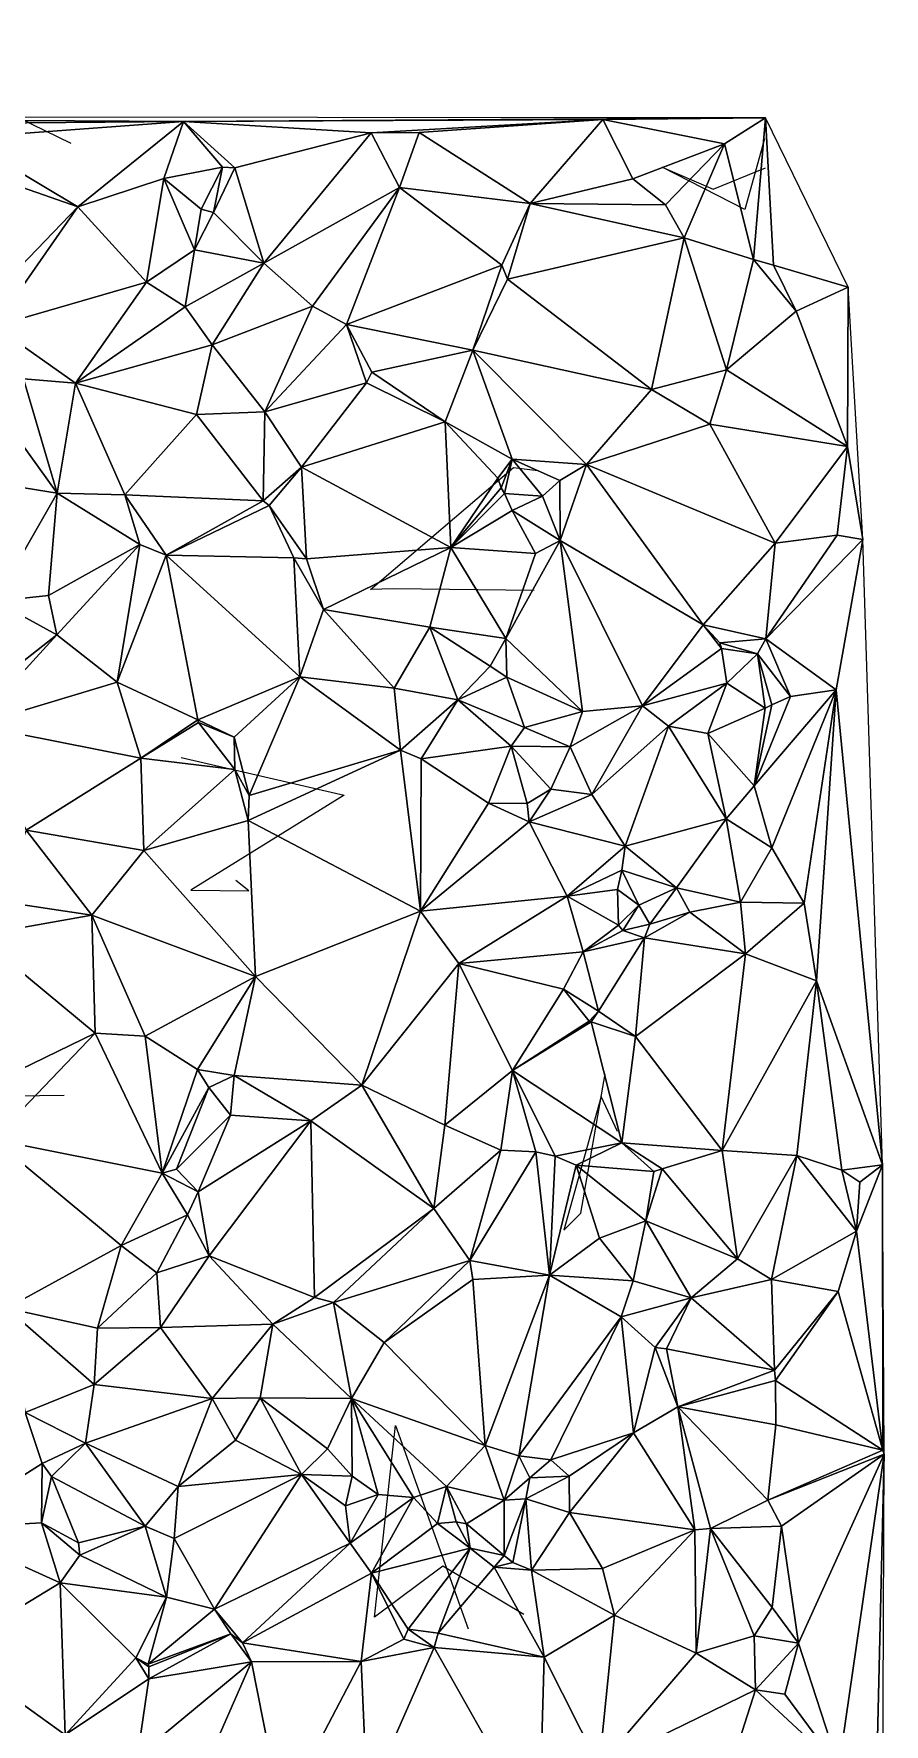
# Model space of a CAD drawing. Header units: metres. Extents: x -15 to 15, y -15.2 to 15.7.
# Drawn here: x 7.42 to 14.99, y 0.67 to 15.73 of the extents above; entities that cross this region are included whole.
import ezdxf

# ---------------------------------------------------------------- set-up
doc = ezdxf.new("R2010")
doc.units = ezdxf.units.M
doc.layers.add('CRACKS', color=1, linetype='Continuous')
doc.layers.add('STREET_MESH', color=7, linetype='Continuous')

msp = doc.modelspace()

# ---------------------------------------------------------------- linework, layer by layer
at = {"layer": 'CRACKS'}
for points in [[(7.753, 14.751, 0.1), (5.886, 15.658, 0.1), (6.246, 15.066, 0.1), (7.243, 15.727, 0.1), (6.002, 15.447, 0.1)], [(13.925, 14.791, 0.1), (13.75, 14.163, 0.1), (13.014, 14.539, 0.1), (13.469, 14.345, 0.1), (13.934, 14.533, 0.1)], [(11.876, 10.771, 0.1), (10.618, 10.785, 0.1), (10.417, 10.779, 0.1), (11.69, 11.865, 0.1), (11.907, 11.838, 0.1)], [(8.731, 9.284, 0.1), (10.184, 8.946, 0.1), (8.817, 8.102, 0.1), (9.335, 8.095, 0.1), (9.217, 8.187, 0.1)], [(6.687, 6.785, 0.1), (6.476, 6.389, 0.1), (7.33, 5.71, 0.1), (6.367, 6.259, 0.1), (7.689, 6.277, 0.1)], [(12.617, 5.952, 0.1), (12.47, 6.263, 0.1), (12.138, 5.075, 0.1), (12.289, 5.226, 0.1), (12.506, 6.467, 0.1)], [(11.783, 1.65, 0.1), (11.062, 2.081, 0.1), (10.452, 1.627, 0.1), (10.64, 3.333, 0.1), (11.286, 1.523, 0.1)]]:
    msp.add_polyline3d(points, dxfattribs=at)
at = {"layer": 'STREET_MESH'}
for points in [[(8.753, 14.945), (13.935, 14.98), (1.963, 14.988)], [(6.655, 14.93), (8.753, 14.945), (1.963, 14.988)], [(6.655, 14.93), (6.781, 14.802), (8.753, 14.945)], [(6.781, 14.802), (7.811, 14.187), (8.753, 14.945)], [(7.811, 14.187), (8.577, 14.438), (8.753, 14.945)], [(8.577, 14.438), (9.1, 14.54), (8.753, 14.945)], [(8.753, 14.945), (12.485, 14.963), (13.935, 14.98)], [(10.423, 14.845), (12.485, 14.963), (8.753, 14.945)], [(9.1, 14.54), (9.21, 14.533), (8.753, 14.945)], [(9.21, 14.533), (10.423, 14.845), (8.753, 14.945)], [(10.423, 14.845), (10.851, 14.847), (12.485, 14.963)], [(10.851, 14.847), (11.84, 14.217), (12.485, 14.963)], [(12.485, 14.963), (11.84, 14.217), (12.754, 14.435)], [(12.485, 14.963), (13.568, 14.748), (13.935, 14.98)], [(12.485, 14.963), (12.754, 14.435), (13.568, 14.748)], [(13.568, 14.748), (13.828, 13.717), (13.935, 14.98)], [(13.828, 13.717), (14.006, 13.667), (13.935, 14.98)], [(14.006, 13.667), (14.672, 13.472), (13.935, 14.98)], [(6.781, 14.802), (6.822, 14.532), (7.811, 14.187)], [(9.466, 13.684), (10.423, 14.845), (9.21, 14.533)], [(10.676, 14.359), (10.423, 14.845), (9.466, 13.684)], [(10.423, 14.845), (10.676, 14.359), (10.851, 14.847)], [(10.676, 14.359), (11.84, 14.217), (10.851, 14.847)], [(12.754, 14.435), (13.045, 14.205), (13.568, 14.748)], [(13.045, 14.205), (13.21, 13.91), (13.568, 14.748)], [(13.568, 14.748), (13.21, 13.91), (13.828, 13.717)], [(6.822, 14.532), (6.864, 13.204), (7.811, 14.187)], [(8.909, 14.166), (9.1, 14.54), (8.577, 14.438)], [(8.909, 14.166), (9.019, 14.135), (9.1, 14.54)], [(9.1, 14.54), (9.019, 14.135), (9.21, 14.533)], [(9.019, 14.135), (9.466, 13.684), (9.21, 14.533)], [(8.423, 13.515), (8.577, 14.438), (7.811, 14.187)], [(8.577, 14.438), (8.423, 13.515), (8.85, 13.805)], [(8.909, 14.166), (8.577, 14.438), (8.85, 13.805)], [(10.676, 14.359), (9.466, 13.684), (9.902, 13.302)], [(10.203, 13.14), (10.676, 14.359), (9.902, 13.302)], [(10.676, 14.359), (10.203, 13.14), (11.588, 13.666)], [(11.84, 14.217), (10.676, 14.359), (11.588, 13.666)], [(11.84, 14.217), (13.045, 14.205), (12.754, 14.435)], [(6.864, 13.204), (7.07, 13.125), (7.811, 14.187)], [(7.07, 13.125), (8.423, 13.515), (7.811, 14.187)], [(9.019, 14.135), (8.909, 14.166), (8.85, 13.805)], [(11.637, 13.541), (11.84, 14.217), (11.588, 13.666)], [(13.21, 13.91), (11.84, 14.217), (11.637, 13.541)], [(13.045, 14.205), (11.84, 14.217), (13.21, 13.91)], [(9.466, 13.684), (9.019, 14.135), (8.85, 13.805)], [(13.21, 13.91), (11.637, 13.541), (12.919, 12.561)], [(13.586, 12.735), (13.21, 13.91), (12.919, 12.561)], [(13.21, 13.91), (13.586, 12.735), (13.828, 13.717)], [(8.423, 13.515), (8.767, 13.296), (8.85, 13.805)], [(8.767, 13.296), (9.466, 13.684), (8.85, 13.805)], [(13.586, 12.735), (14.207, 13.256), (13.828, 13.717)], [(14.207, 13.256), (14.006, 13.667), (13.828, 13.717)], [(9.466, 13.684), (8.767, 13.296), (9.008, 12.959)], [(9.466, 13.684), (9.008, 12.959), (9.902, 13.302)], [(10.203, 13.14), (11.327, 12.91), (11.588, 13.666)], [(11.327, 12.91), (11.637, 13.541), (11.588, 13.666)], [(14.006, 13.667), (14.207, 13.256), (14.672, 13.472)], [(8.423, 13.515), (7.07, 13.125), (7.789, 12.615)], [(8.767, 13.296), (8.423, 13.515), (7.789, 12.615)], [(11.637, 13.541), (11.327, 12.91), (12.919, 12.561)], [(14.207, 13.256), (14.664, 12.052), (14.672, 13.472)], [(14.672, 13.472), (14.664, 12.052), (14.801, 11.224)], [(9.008, 12.959), (8.767, 13.296), (7.789, 12.615)], [(9.008, 12.959), (9.477, 12.362), (9.902, 13.302)], [(9.477, 12.362), (10.203, 13.14), (9.902, 13.302)], [(13.586, 12.735), (14.664, 12.052), (14.207, 13.256)], [(7.07, 13.125), (7.326, 12.655), (7.789, 12.615)], [(10.383, 12.618), (10.203, 13.14), (9.477, 12.362)], [(10.203, 13.14), (10.428, 12.713), (11.327, 12.91)], [(10.203, 13.14), (10.383, 12.618), (10.428, 12.713)], [(8.867, 12.336), (9.008, 12.959), (7.789, 12.615)], [(9.477, 12.362), (9.008, 12.959), (8.867, 12.336)], [(11.327, 12.91), (10.428, 12.713), (11.083, 12.273)], [(11.678, 11.94), (11.327, 12.91), (11.083, 12.273)], [(12.919, 12.561), (11.327, 12.91), (12.341, 11.893)], [(11.327, 12.91), (11.678, 11.94), (12.341, 11.893)], [(7.042, 12.446), (7.628, 11.638), (7.326, 12.655)], [(7.326, 12.655), (7.628, 11.638), (7.789, 12.615)], [(10.428, 12.713), (10.383, 12.618), (11.083, 12.273)], [(13.44, 12.252), (13.586, 12.735), (12.919, 12.561)], [(13.44, 12.252), (14.664, 12.052), (13.586, 12.735)], [(7.628, 11.638), (8.23, 11.621), (7.789, 12.615)], [(8.23, 11.621), (8.867, 12.336), (7.789, 12.615)], [(10.383, 12.618), (9.477, 12.362), (9.802, 11.869)], [(10.383, 12.618), (9.802, 11.869), (11.083, 12.273)], [(13.44, 12.252), (12.919, 12.561), (12.341, 11.893)], [(7.628, 11.638), (7.042, 12.446), (6.853, 11.761)], [(9.461, 11.567), (9.477, 12.362), (8.867, 12.336)], [(9.477, 12.362), (9.461, 11.567), (9.802, 11.869)], [(8.23, 11.621), (9.461, 11.567), (8.867, 12.336)], [(9.802, 11.869), (11.132, 11.152), (11.083, 12.273)], [(11.551, 11.769), (11.678, 11.94), (11.083, 12.273)], [(11.132, 11.152), (11.551, 11.769), (11.083, 12.273)], [(14.022, 11.191), (13.44, 12.252), (12.341, 11.893)], [(14.664, 12.052), (13.44, 12.252), (14.022, 11.191)], [(14.572, 11.263), (14.664, 12.052), (14.022, 11.191)], [(14.664, 12.052), (14.572, 11.263), (14.801, 11.224)], [(11.551, 11.769), (11.582, 11.684), (11.678, 11.94)], [(11.582, 11.684), (11.609, 11.633), (11.678, 11.94)], [(11.678, 11.94), (11.609, 11.633), (11.95, 11.609)], [(11.678, 11.94), (12.103, 11.749), (12.341, 11.893)], [(12.103, 11.749), (11.678, 11.94), (11.95, 11.609)], [(12.103, 11.749), (12.107, 11.214), (12.341, 11.893)], [(12.107, 11.214), (13.38, 10.463), (12.341, 11.893)], [(13.38, 10.463), (14.022, 11.191), (12.341, 11.893)], [(7.074, 10.674), (7.628, 11.638), (6.853, 11.761)], [(9.461, 11.567), (9.514, 11.526), (9.802, 11.869)], [(9.514, 11.526), (9.848, 11.053), (9.802, 11.869)], [(9.848, 11.053), (11.132, 11.152), (9.802, 11.869)], [(11.582, 11.684), (11.551, 11.769), (11.132, 11.152)], [(12.103, 11.749), (11.95, 11.609), (12.107, 11.214)], [(7.074, 10.674), (7.55, 10.726), (7.628, 11.638)], [(7.628, 11.638), (7.55, 10.726), (8.363, 11.181)], [(8.23, 11.621), (7.628, 11.638), (8.363, 11.181)], [(8.23, 11.621), (8.363, 11.181), (8.597, 11.085)], [(9.461, 11.567), (8.23, 11.621), (8.597, 11.085)], [(11.609, 11.633), (11.582, 11.684), (11.132, 11.152)], [(11.609, 11.633), (11.132, 11.152), (11.68, 11.483)], [(11.609, 11.633), (11.68, 11.483), (11.95, 11.609)], [(11.95, 11.609), (11.68, 11.483), (12.107, 11.214)], [(9.514, 11.526), (9.461, 11.567), (8.597, 11.085)], [(9.734, 11.062), (9.514, 11.526), (8.597, 11.085)], [(9.514, 11.526), (9.734, 11.062), (9.848, 11.053)], [(11.68, 11.483), (11.132, 11.152), (11.885, 11.098)], [(11.68, 11.483), (11.885, 11.098), (12.107, 11.214)], [(8.363, 11.181), (7.55, 10.726), (7.624, 10.375)], [(8.363, 11.181), (7.624, 10.375), (8.16, 9.953)], [(8.597, 11.085), (8.363, 11.181), (8.16, 9.953)], [(9.998, 10.6), (11.132, 11.152), (9.848, 11.053)], [(11.132, 11.152), (9.998, 10.6), (10.945, 10.442)], [(11.621, 10.341), (11.132, 11.152), (10.945, 10.442)], [(11.132, 11.152), (11.621, 10.341), (11.885, 11.098)], [(11.885, 11.098), (11.621, 10.341), (12.107, 11.214)], [(11.621, 10.341), (12.304, 9.693), (12.107, 11.214)], [(12.107, 11.214), (12.84, 9.742), (13.38, 10.463)], [(12.304, 9.693), (12.84, 9.742), (12.107, 11.214)], [(13.938, 10.338), (14.022, 11.191), (13.38, 10.463)], [(13.938, 10.338), (14.572, 11.263), (14.022, 11.191)], [(14.572, 11.263), (13.938, 10.338), (14.801, 11.224)], [(13.938, 10.338), (14.563, 9.884), (14.801, 11.224)], [(14.563, 9.884), (14.977, 5.654), (14.801, 11.224)], [(8.88, 9.619), (8.597, 11.085), (8.16, 9.953)], [(8.597, 11.085), (8.88, 9.619), (9.787, 10.001)], [(9.734, 11.062), (8.597, 11.085), (9.787, 10.001)], [(9.734, 11.062), (9.998, 10.6), (9.848, 11.053)], [(9.998, 10.6), (9.734, 11.062), (9.787, 10.001)], [(7.55, 10.726), (7.074, 10.674), (7.624, 10.375)], [(7.074, 10.674), (6.788, 9.718), (7.624, 10.375)], [(10.627, 9.901), (9.998, 10.6), (9.787, 10.001)], [(9.998, 10.6), (10.627, 9.901), (10.945, 10.442)], [(10.945, 10.442), (10.627, 9.901), (11.195, 9.795)], [(10.945, 10.442), (11.195, 9.795), (11.483, 10.097)], [(11.621, 10.341), (10.945, 10.442), (11.483, 10.097)], [(12.84, 9.742), (13.544, 10.254), (13.38, 10.463)], [(13.528, 10.304), (13.938, 10.338), (13.38, 10.463)], [(13.544, 10.254), (13.528, 10.304), (13.38, 10.463)], [(6.788, 9.718), (6.888, 9.57), (7.624, 10.375)], [(7.624, 10.375), (6.888, 9.57), (8.16, 9.953)], [(11.631, 9.999), (11.621, 10.341), (11.483, 10.097)], [(12.304, 9.693), (11.621, 10.341), (11.631, 9.999)], [(13.589, 9.945), (13.544, 10.254), (12.84, 9.742)], [(13.528, 10.304), (13.862, 10.206), (13.938, 10.338)], [(13.862, 10.206), (13.528, 10.304), (13.544, 10.254)], [(13.862, 10.206), (13.544, 10.254), (13.589, 9.945)], [(13.862, 10.206), (14.158, 9.825), (13.938, 10.338)], [(13.938, 10.338), (14.158, 9.825), (14.563, 9.884)], [(11.195, 9.795), (11.631, 9.999), (11.483, 10.097)], [(13.862, 10.206), (13.589, 9.945), (13.932, 9.722)], [(13.862, 10.206), (13.992, 9.751), (14.158, 9.825)], [(13.992, 9.751), (13.862, 10.206), (13.932, 9.722)], [(6.888, 9.57), (8.371, 9.277), (8.16, 9.953)], [(8.371, 9.277), (8.88, 9.619), (8.16, 9.953)], [(8.88, 9.619), (9.203, 9.465), (9.787, 10.001)], [(9.203, 9.465), (9.338, 8.945), (9.787, 10.001)], [(9.338, 8.945), (10.685, 9.347), (9.787, 10.001)], [(10.685, 9.347), (10.627, 9.901), (9.787, 10.001)], [(11.789, 9.55), (11.631, 9.999), (11.195, 9.795)], [(11.789, 9.55), (12.304, 9.693), (11.631, 9.999)], [(13.071, 9.563), (13.589, 9.945), (12.84, 9.742)], [(13.589, 9.945), (13.071, 9.563), (13.422, 9.496)], [(13.932, 9.722), (13.589, 9.945), (13.422, 9.496)], [(11.195, 9.795), (10.627, 9.901), (10.685, 9.347)], [(10.867, 9.271), (11.195, 9.795), (10.685, 9.347)], [(11.669, 9.384), (11.195, 9.795), (10.867, 9.271)], [(11.669, 9.384), (11.789, 9.55), (11.195, 9.795)], [(13.835, 9.029), (13.99, 8.477), (14.563, 9.884)], [(14.158, 9.825), (13.835, 9.029), (14.563, 9.884)], [(14.158, 9.825), (13.992, 9.751), (13.835, 9.029)], [(14.563, 9.884), (13.99, 8.477), (14.28, 7.986)], [(14.388, 7.295), (14.563, 9.884), (14.28, 7.986)], [(14.563, 9.884), (14.388, 7.295), (14.977, 5.654)], [(12.304, 9.693), (11.789, 9.55), (12.195, 9.377)], [(12.388, 8.954), (12.84, 9.742), (12.195, 9.377)], [(12.84, 9.742), (12.304, 9.693), (12.195, 9.377)], [(12.388, 8.954), (13.071, 9.563), (12.84, 9.742)], [(13.835, 9.029), (13.932, 9.722), (13.422, 9.496)], [(13.992, 9.751), (13.932, 9.722), (13.835, 9.029)], [(6.888, 9.57), (7.35, 8.637), (8.371, 9.277)], [(8.88, 9.619), (8.371, 9.277), (8.886, 9.595)], [(8.371, 9.277), (9.209, 9.177), (8.886, 9.595)], [(9.203, 9.465), (8.88, 9.619), (8.886, 9.595)], [(9.209, 9.177), (9.203, 9.465), (8.886, 9.595)], [(11.789, 9.55), (11.669, 9.384), (12.195, 9.377)], [(13.071, 9.563), (12.388, 8.954), (12.685, 8.494)], [(13.071, 9.563), (12.685, 8.494), (13.585, 8.737)], [(13.071, 9.563), (13.585, 8.737), (13.422, 9.496)], [(13.585, 8.737), (13.835, 9.029), (13.422, 9.496)], [(9.209, 9.177), (9.338, 8.945), (9.203, 9.465)], [(10.863, 7.913), (10.685, 9.347), (9.327, 8.722)], [(10.685, 9.347), (9.338, 8.945), (9.327, 8.722)], [(10.867, 9.271), (10.685, 9.347), (10.863, 7.913)], [(11.669, 9.384), (10.867, 9.271), (11.469, 8.875)], [(11.811, 8.874), (11.669, 9.384), (11.469, 8.875)], [(11.669, 9.384), (12.022, 9.002), (12.195, 9.377)], [(11.811, 8.874), (12.022, 9.002), (11.669, 9.384)], [(12.022, 9.002), (12.388, 8.954), (12.195, 9.377)], [(7.35, 8.637), (8.4, 8.456), (8.371, 9.277)], [(8.4, 8.456), (9.209, 9.177), (8.371, 9.277)], [(10.867, 9.271), (10.863, 7.913), (11.469, 8.875)], [(9.209, 9.177), (8.4, 8.456), (9.327, 8.722)], [(9.338, 8.945), (9.209, 9.177), (9.327, 8.722)], [(12.022, 9.002), (11.811, 8.874), (11.829, 8.71)], [(12.388, 8.954), (12.022, 9.002), (11.829, 8.71)], [(12.388, 8.954), (11.829, 8.71), (12.685, 8.494)], [(13.99, 8.477), (13.835, 9.029), (13.585, 8.737)], [(10.863, 7.913), (11.829, 8.71), (11.469, 8.875)], [(11.829, 8.71), (11.811, 8.874), (11.469, 8.875)], [(12.685, 8.494), (13.142, 8.121), (13.585, 8.737)], [(13.142, 8.121), (13.712, 7.993), (13.585, 8.737)], [(13.712, 7.993), (13.99, 8.477), (13.585, 8.737)], [(7.937, 7.879), (7.35, 8.637), (7.126, 8.001)], [(8.4, 8.456), (7.35, 8.637), (7.937, 7.879)], [(8.4, 8.456), (9.393, 7.331), (9.327, 8.722)], [(9.393, 7.331), (10.863, 7.913), (9.327, 8.722)], [(12.169, 8.047), (11.829, 8.71), (10.863, 7.913)], [(11.829, 8.71), (12.169, 8.047), (12.685, 8.494)], [(9.393, 7.331), (8.4, 8.456), (7.937, 7.879)], [(12.169, 8.047), (12.654, 8.279), (12.685, 8.494)], [(12.654, 8.279), (13.142, 8.121), (12.685, 8.494)], [(13.99, 8.477), (13.712, 7.993), (14.28, 7.986)], [(12.169, 8.047), (12.617, 8.107), (12.654, 8.279)], [(12.654, 8.279), (12.617, 8.107), (12.808, 7.968)], [(13.142, 8.121), (12.654, 8.279), (12.808, 7.968)], [(6.914, 7.699), (7.937, 7.879), (7.126, 8.001)], [(11.203, 7.447), (12.169, 8.047), (10.863, 7.913)], [(12.311, 7.551), (12.169, 8.047), (11.203, 7.447)], [(12.617, 8.107), (12.169, 8.047), (12.627, 7.789)], [(12.169, 8.047), (12.311, 7.551), (12.627, 7.789)], [(12.617, 8.107), (12.627, 7.789), (12.808, 7.968)], [(12.905, 7.798), (13.142, 8.121), (12.808, 7.968)], [(12.905, 7.798), (13.261, 7.906), (13.142, 8.121)], [(13.142, 8.121), (13.261, 7.906), (13.712, 7.993)], [(13.261, 7.906), (13.757, 7.534), (13.712, 7.993)], [(13.712, 7.993), (13.757, 7.534), (14.28, 7.986)], [(13.757, 7.534), (14.388, 7.295), (14.28, 7.986)], [(7.966, 6.828), (7.937, 7.879), (6.914, 7.699)], [(8.412, 6.8), (7.937, 7.879), (7.966, 6.828)], [(8.412, 6.8), (9.393, 7.331), (7.937, 7.879)], [(9.393, 7.331), (10.339, 6.364), (10.863, 7.913)], [(10.339, 6.364), (11.203, 7.447), (10.863, 7.913)], [(12.627, 7.789), (12.663, 7.743), (12.808, 7.968)], [(12.663, 7.743), (12.905, 7.798), (12.808, 7.968)], [(13.261, 7.906), (12.905, 7.798), (12.856, 7.676)], [(13.757, 7.534), (13.261, 7.906), (12.856, 7.676)], [(6.626, 6.179), (7.966, 6.828), (6.914, 7.699)], [(12.311, 7.551), (12.663, 7.743), (12.627, 7.789)], [(12.663, 7.743), (12.311, 7.551), (12.856, 7.676)], [(12.905, 7.798), (12.663, 7.743), (12.856, 7.676)], [(12.311, 7.551), (11.203, 7.447), (12.135, 7.219)], [(12.448, 7.024), (12.311, 7.551), (12.135, 7.219)], [(12.311, 7.551), (12.448, 7.024), (12.856, 7.676)], [(12.448, 7.024), (12.776, 6.798), (12.856, 7.676)], [(12.776, 6.798), (13.757, 7.534), (12.856, 7.676)], [(13.757, 7.534), (12.776, 6.798), (13.55, 5.784)], [(14.388, 7.295), (13.757, 7.534), (13.55, 5.784)], [(11.203, 7.447), (10.339, 6.364), (11.08, 6.008)], [(11.683, 6.494), (11.203, 7.447), (11.08, 6.008)], [(11.203, 7.447), (11.683, 6.494), (12.135, 7.219)], [(8.412, 6.8), (8.876, 6.505), (9.393, 7.331)], [(9.393, 7.331), (8.876, 6.505), (9.203, 6.45)], [(10.339, 6.364), (9.393, 7.331), (9.203, 6.45)], [(14.215, 5.739), (14.388, 7.295), (13.55, 5.784)], [(14.215, 5.739), (14.613, 5.609), (14.388, 7.295)], [(14.388, 7.295), (14.613, 5.609), (14.977, 5.654)], [(11.683, 6.494), (12.363, 6.936), (12.135, 7.219)], [(12.363, 6.936), (12.448, 7.024), (12.135, 7.219)], [(12.381, 6.93), (12.363, 6.936), (11.683, 6.494)], [(12.654, 5.85), (12.381, 6.93), (11.683, 6.494)], [(12.363, 6.936), (12.381, 6.93), (12.448, 7.024)], [(12.448, 7.024), (12.381, 6.93), (12.776, 6.798)], [(12.381, 6.93), (12.654, 5.85), (12.776, 6.798)], [(6.626, 6.179), (7.057, 5.88), (7.966, 6.828)], [(7.057, 5.88), (8.562, 5.581), (7.966, 6.828)], [(8.562, 5.581), (8.412, 6.8), (7.966, 6.828)], [(8.876, 6.505), (8.412, 6.8), (8.562, 5.581)], [(12.776, 6.798), (12.654, 5.85), (13.55, 5.784)], [(8.979, 6.343), (8.876, 6.505), (8.562, 5.581)], [(8.876, 6.505), (8.979, 6.343), (9.203, 6.45)], [(11.579, 5.787), (11.683, 6.494), (11.08, 6.008)], [(11.89, 5.77), (11.683, 6.494), (11.579, 5.787)], [(12.654, 5.85), (11.683, 6.494), (12.062, 5.733)], [(11.683, 6.494), (11.89, 5.77), (12.062, 5.733)], [(8.979, 6.343), (8.562, 5.581), (8.69, 5.617)], [(9.171, 6.098), (8.979, 6.343), (8.69, 5.617)], [(8.979, 6.343), (9.171, 6.098), (9.203, 6.45)], [(9.171, 6.098), (9.887, 6.046), (9.203, 6.45)], [(9.887, 6.046), (10.339, 6.364), (9.203, 6.45)], [(9.887, 6.046), (10.98, 5.267), (10.339, 6.364)], [(10.339, 6.364), (10.98, 5.267), (11.08, 6.008)], [(8.884, 5.415), (9.171, 6.098), (8.69, 5.617)], [(8.884, 5.415), (9.887, 6.046), (9.171, 6.098)], [(9.887, 6.046), (8.884, 5.415), (8.98, 4.846)], [(9.92, 4.474), (9.887, 6.046), (8.98, 4.846)], [(9.92, 4.474), (10.98, 5.267), (9.887, 6.046)], [(7.057, 5.88), (8.198, 4.938), (8.562, 5.581)], [(8.198, 4.938), (7.057, 5.88), (7.18, 4.378)], [(10.98, 5.267), (11.579, 5.787), (11.08, 6.008)], [(10.98, 5.267), (11.301, 4.804), (11.579, 5.787)], [(11.301, 4.804), (11.89, 5.77), (11.579, 5.787)], [(11.89, 5.77), (11.301, 4.804), (12.011, 4.672)], [(12.062, 5.733), (11.89, 5.77), (12.011, 4.672)], [(12.249, 5.651), (12.062, 5.733), (12.011, 4.672)], [(12.249, 5.651), (12.654, 5.85), (12.062, 5.733)], [(12.249, 5.651), (12.941, 5.596), (12.654, 5.85)], [(13.55, 5.784), (12.654, 5.85), (13.015, 5.621)], [(12.654, 5.85), (12.941, 5.596), (13.015, 5.621)], [(13.686, 4.819), (13.55, 5.784), (13.015, 5.621)], [(13.686, 4.819), (14.215, 5.739), (13.55, 5.784)], [(14.215, 5.739), (13.686, 4.819), (13.988, 4.633)], [(14.745, 5.066), (14.215, 5.739), (13.988, 4.633)], [(14.745, 5.066), (14.613, 5.609), (14.215, 5.739)], [(8.198, 4.938), (8.788, 5.209), (8.562, 5.581)], [(8.562, 5.581), (8.884, 5.415), (8.69, 5.617)], [(8.788, 5.209), (8.884, 5.415), (8.562, 5.581)], [(12.455, 5.001), (12.249, 5.651), (12.011, 4.672)], [(12.868, 5.158), (12.249, 5.651), (12.455, 5.001)], [(12.941, 5.596), (12.249, 5.651), (12.868, 5.158)], [(12.868, 5.158), (13.686, 4.819), (13.015, 5.621)], [(12.941, 5.596), (12.868, 5.158), (13.015, 5.621)], [(14.613, 5.609), (14.776, 5.501), (14.977, 5.654)], [(14.776, 5.501), (14.613, 5.609), (14.745, 5.066)], [(14.745, 5.066), (14.978, 3.114), (14.977, 5.654)], [(14.776, 5.501), (14.745, 5.066), (14.977, 5.654)], [(14.977, 5.654), (14.978, 3.114), (14.991, 3.08)], [(8.884, 5.415), (8.788, 5.209), (8.98, 4.846)], [(8.788, 5.209), (8.198, 4.938), (8.516, 4.694)], [(8.788, 5.209), (8.516, 4.694), (8.98, 4.846)], [(10.089, 4.43), (10.98, 5.267), (9.92, 4.474)], [(10.98, 5.267), (10.089, 4.43), (11.301, 4.804)], [(12.756, 4.622), (12.868, 5.158), (12.455, 5.001)], [(12.868, 5.158), (12.756, 4.622), (13.272, 4.471)], [(13.686, 4.819), (12.868, 5.158), (13.272, 4.471)], [(12.756, 4.622), (12.455, 5.001), (12.011, 4.672)], [(14.581, 4.528), (14.745, 5.066), (13.988, 4.633)], [(14.978, 3.114), (14.745, 5.066), (14.581, 4.528)], [(7.986, 4.202), (8.198, 4.938), (7.18, 4.378)], [(8.198, 4.938), (7.986, 4.202), (8.516, 4.694)], [(8.516, 4.694), (8.548, 4.206), (8.98, 4.846)], [(8.548, 4.206), (9.549, 4.236), (8.98, 4.846)], [(9.549, 4.236), (9.92, 4.474), (8.98, 4.846)], [(13.686, 4.819), (13.272, 4.471), (13.988, 4.633)], [(7.986, 4.202), (8.548, 4.206), (8.516, 4.694)], [(11.301, 4.804), (10.089, 4.43), (10.54, 4.072)], [(11.327, 4.634), (11.301, 4.804), (10.54, 4.072)], [(11.301, 4.804), (11.327, 4.634), (12.011, 4.672)], [(11.327, 4.634), (11.439, 3.156), (12.011, 4.672)], [(11.439, 3.156), (11.739, 3.065), (12.011, 4.672)], [(11.739, 3.065), (12.648, 4.302), (12.011, 4.672)], [(12.648, 4.302), (12.756, 4.622), (12.011, 4.672)], [(11.327, 4.634), (10.54, 4.072), (11.439, 3.156)], [(12.756, 4.622), (12.648, 4.302), (13.272, 4.471)], [(13.272, 4.471), (14.015, 3.827), (13.988, 4.633)], [(14.015, 3.827), (14.581, 4.528), (13.988, 4.633)], [(14.015, 3.827), (14.024, 3.736), (14.581, 4.528)], [(14.024, 3.736), (14.978, 3.114), (14.581, 4.528)], [(7.18, 4.378), (7.341, 3.451), (7.956, 3.699)], [(7.986, 4.202), (7.18, 4.378), (7.956, 3.699)], [(9.549, 4.236), (10.089, 4.43), (9.92, 4.474)], [(10.089, 4.43), (9.549, 4.236), (10.247, 3.575)], [(10.089, 4.43), (10.247, 3.575), (10.54, 4.072)], [(12.648, 4.302), (12.951, 4.029), (13.272, 4.471)], [(12.951, 4.029), (13.053, 4.017), (13.272, 4.471)], [(13.053, 4.017), (14.015, 3.827), (13.272, 4.471)], [(9.007, 3.574), (9.549, 4.236), (8.548, 4.206)], [(9.549, 4.236), (9.007, 3.574), (9.434, 3.58)], [(10.247, 3.575), (9.549, 4.236), (9.434, 3.58)], [(11.739, 3.065), (12.022, 3.028), (12.648, 4.302)], [(12.648, 4.302), (12.022, 3.028), (12.76, 3.269)], [(12.951, 4.029), (12.648, 4.302), (12.76, 3.269)], [(9.007, 3.574), (8.548, 4.206), (7.956, 3.699)], [(8.548, 4.206), (7.986, 4.202), (7.956, 3.699)], [(10.54, 4.072), (10.247, 3.575), (11.439, 3.156)], [(13.153, 3.5), (12.951, 4.029), (12.76, 3.269)], [(12.951, 4.029), (13.153, 3.5), (13.053, 4.017)], [(13.053, 4.017), (13.153, 3.5), (14.015, 3.827)], [(14.015, 3.827), (13.153, 3.5), (14.024, 3.736)], [(7.341, 3.451), (7.88, 3.178), (7.956, 3.699)], [(7.88, 3.178), (9.007, 3.574), (7.956, 3.699)], [(13.153, 3.5), (14.026, 3.339), (14.024, 3.736)], [(14.024, 3.736), (14.026, 3.339), (14.978, 3.114)], [(9.007, 3.574), (7.88, 3.178), (8.704, 2.79)], [(9.215, 3.203), (9.007, 3.574), (8.704, 2.79)], [(9.007, 3.574), (9.215, 3.203), (9.434, 3.58)], [(9.215, 3.203), (9.804, 2.897), (9.434, 3.58)], [(10.033, 3.125), (10.247, 3.575), (9.434, 3.58)], [(9.804, 2.897), (10.033, 3.125), (9.434, 3.58)], [(10.033, 3.125), (10.254, 2.883), (10.247, 3.575)], [(10.247, 3.575), (10.485, 2.72), (10.8, 2.692)], [(11.093, 2.79), (10.247, 3.575), (10.8, 2.692)], [(10.247, 3.575), (11.093, 2.79), (11.439, 3.156)], [(10.247, 3.575), (10.254, 2.883), (10.485, 2.72)], [(13.153, 3.5), (12.76, 3.269), (13.306, 2.404)], [(13.444, 2.417), (13.153, 3.5), (13.306, 2.404)], [(13.153, 3.5), (13.444, 2.417), (13.956, 2.668)], [(14.026, 3.339), (13.153, 3.5), (13.956, 2.668)], [(7.494, 2.997), (7.341, 3.451), (6.583, 2.418)], [(7.494, 2.997), (7.88, 3.178), (7.341, 3.451)], [(14.978, 3.114), (14.026, 3.339), (13.956, 2.668)], [(7.494, 2.997), (7.577, 2.879), (7.88, 3.178)], [(7.88, 3.178), (7.577, 2.879), (8.412, 2.439)], [(7.88, 3.178), (8.412, 2.439), (8.704, 2.79)], [(9.804, 2.897), (9.215, 3.203), (8.704, 2.79)], [(12.022, 3.028), (12.186, 2.884), (12.76, 3.269)], [(12.186, 2.884), (12.189, 2.559), (12.76, 3.269)], [(12.76, 3.269), (12.189, 2.559), (13.306, 2.404)], [(9.804, 2.897), (10.254, 2.883), (10.033, 3.125)], [(11.093, 2.79), (11.607, 2.668), (11.439, 3.156)], [(11.607, 2.668), (11.739, 3.065), (11.439, 3.156)], [(11.837, 2.867), (11.739, 3.065), (11.607, 2.668)], [(11.739, 3.065), (11.837, 2.867), (12.022, 3.028)], [(11.837, 2.867), (12.186, 2.884), (12.022, 3.028)], [(14.978, 3.114), (13.956, 2.668), (14.991, 3.08)], [(13.956, 2.668), (14.078, 2.439), (14.991, 3.08)], [(14.078, 2.439), (14.229, 1.396), (14.991, 3.08)], [(14.229, 1.396), (14.589, 0.291), (14.991, 3.08)], [(14.589, 0.291), (14.883, -1.471), (14.991, 3.08)], [(14.883, -1.471), (14.965, -3.52), (14.991, 3.08)], [(7.494, 2.997), (6.583, 2.418), (7.488, 2.468)], [(7.577, 2.879), (7.494, 2.997), (7.488, 2.468)], [(7.818, 2.288), (7.577, 2.879), (7.488, 2.468)], [(8.412, 2.439), (7.577, 2.879), (7.818, 2.288)], [(9.804, 2.897), (8.704, 2.79), (8.669, 2.327)], [(9.029, 1.698), (9.804, 2.897), (8.669, 2.327)], [(9.804, 2.897), (9.029, 1.698), (10.237, 2.287)], [(10.254, 2.883), (9.804, 2.897), (10.195, 2.619)], [(9.804, 2.897), (10.237, 2.287), (10.195, 2.619)], [(10.485, 2.72), (10.254, 2.883), (10.195, 2.619)], [(11.837, 2.867), (11.607, 2.668), (11.801, 2.681)], [(12.186, 2.884), (11.801, 2.681), (12.189, 2.559)], [(11.837, 2.867), (11.801, 2.681), (12.186, 2.884)], [(8.704, 2.79), (8.412, 2.439), (8.669, 2.327)], [(10.237, 2.287), (10.485, 2.72), (10.195, 2.619)], [(10.485, 2.72), (10.237, 2.287), (10.8, 2.692)], [(11.015, 2.461), (11.093, 2.79), (10.8, 2.692)], [(11.181, 2.475), (11.093, 2.79), (11.015, 2.461)], [(11.093, 2.79), (11.181, 2.475), (11.273, 2.459)], [(11.607, 2.668), (11.093, 2.79), (11.273, 2.459)], [(10.237, 2.287), (10.426, 2.019), (10.8, 2.692)], [(10.426, 2.019), (11.015, 2.461), (10.8, 2.692)], [(11.607, 2.176), (11.607, 2.668), (11.273, 2.459)], [(11.801, 2.681), (11.607, 2.176), (11.686, 2.113)], [(11.801, 2.681), (11.607, 2.668), (11.607, 2.176)], [(11.852, 2.046), (11.801, 2.681), (11.686, 2.113)], [(12.189, 2.559), (11.801, 2.681), (11.852, 2.046)], [(13.444, 2.417), (14.078, 2.439), (13.956, 2.668)], [(6.583, 2.418), (7.653, 1.934), (7.488, 2.468)], [(6.658, 1.327), (7.653, 1.934), (6.583, 2.418)], [(7.828, 2.179), (7.818, 2.288), (7.488, 2.468)], [(7.653, 1.934), (7.828, 2.179), (7.488, 2.468)], [(8.412, 2.439), (7.818, 2.288), (7.828, 2.179)], [(8.6, 1.805), (8.412, 2.439), (7.828, 2.179)], [(8.412, 2.439), (8.6, 1.805), (8.669, 2.327)], [(11.306, 2.242), (11.015, 2.461), (10.426, 2.019)], [(11.306, 2.242), (11.181, 2.475), (11.015, 2.461)], [(11.181, 2.475), (11.306, 2.242), (11.273, 2.459)], [(11.306, 2.242), (11.607, 2.176), (11.273, 2.459)], [(12.189, 2.559), (11.852, 2.046), (12.483, 2.06)], [(13.306, 2.404), (12.189, 2.559), (12.483, 2.06)], [(13.316, 1.306), (13.444, 2.417), (13.306, 2.404)], [(13.835, 1.461), (13.444, 2.417), (13.316, 1.306)], [(14.078, 2.439), (13.444, 2.417), (13.995, 1.713)], [(13.444, 2.417), (13.835, 1.461), (13.995, 1.713)], [(14.229, 1.396), (14.078, 2.439), (13.995, 1.713)], [(8.6, 1.805), (9.029, 1.698), (8.669, 2.327)], [(10.237, 2.287), (9.029, 1.698), (9.277, 1.398)], [(10.426, 2.019), (10.237, 2.287), (9.277, 1.398)], [(12.591, 1.644), (13.306, 2.404), (12.483, 2.06)], [(12.591, 1.644), (13.316, 1.306), (13.306, 2.404)], [(7.653, 1.934), (8.6, 1.805), (7.828, 2.179)], [(10.754, 1.519), (11.306, 2.242), (10.426, 2.019)], [(11.306, 2.242), (10.754, 1.519), (11.02, 1.484)], [(11.518, 2.071), (11.306, 2.242), (11.02, 1.484)], [(11.607, 2.176), (11.306, 2.242), (11.518, 2.071)], [(11.607, 2.176), (11.518, 2.071), (11.686, 2.113)], [(11.518, 2.071), (11.852, 2.046), (11.686, 2.113)], [(10.335, 1.232), (10.426, 2.019), (9.277, 1.398)], [(10.335, 1.232), (10.714, 1.43), (10.426, 2.019)], [(10.714, 1.43), (10.754, 1.519), (10.426, 2.019)], [(11.518, 2.071), (11.02, 1.484), (11.965, 1.272)], [(11.852, 2.046), (11.518, 2.071), (11.965, 1.272)], [(11.852, 2.046), (12.591, 1.644), (12.483, 2.06)], [(12.591, 1.644), (11.852, 2.046), (11.965, 1.272)], [(7.697, 0.58), (7.653, 1.934), (6.658, 1.327)], [(8.6, 1.805), (7.653, 1.934), (8.329, 1.265)], [(7.653, 1.934), (7.697, 0.58), (8.329, 1.265)], [(8.438, 1.209), (8.6, 1.805), (8.329, 1.265)], [(9.029, 1.698), (8.6, 1.805), (8.438, 1.209)], [(9.174, 1.479), (9.029, 1.698), (8.438, 1.209)], [(9.029, 1.698), (9.174, 1.479), (9.277, 1.398)], [(13.835, 1.461), (14.229, 1.396), (13.995, 1.713)], [(10.754, 1.519), (10.714, 1.43), (10.983, 1.358)], [(11.02, 1.484), (10.754, 1.519), (10.983, 1.358)], [(12.452, 0.301), (12.591, 1.644), (11.965, 1.272)], [(13.316, 1.306), (12.591, 1.644), (12.452, 0.301)], [(9.174, 1.479), (8.438, 1.209), (8.442, 1.186)], [(8.444, 1.079), (9.174, 1.479), (8.442, 1.186)], [(9.174, 1.479), (8.444, 1.079), (9.359, 1.228)], [(9.174, 1.479), (9.359, 1.228), (9.277, 1.398)], [(9.359, 1.228), (10.335, 1.232), (9.277, 1.398)], [(10.714, 1.43), (10.335, 1.232), (10.983, 1.358)], [(10.335, 1.232), (10.388, 0.001), (10.983, 1.358)], [(10.388, 0.001), (11.918, -0.298), (10.983, 1.358)], [(11.965, 1.272), (11.02, 1.484), (10.983, 1.358)], [(11.918, -0.298), (11.965, 1.272), (10.983, 1.358)], [(13.846, 0.979), (13.835, 1.461), (13.316, 1.306)], [(13.835, 1.461), (13.846, 0.979), (14.229, 1.396)], [(14.229, 1.396), (13.846, 0.979), (14.108, 0.942)], [(14.589, 0.291), (14.229, 1.396), (14.108, 0.942)], [(6.899, 0.605), (7.697, 0.58), (6.658, 1.327)], [(7.697, 0.58), (8.444, 1.079), (8.329, 1.265)], [(8.442, 1.186), (8.438, 1.209), (8.329, 1.265)], [(8.444, 1.079), (8.442, 1.186), (8.329, 1.265)], [(8.342, 0.39), (8.737, -0.184), (9.359, 1.228)], [(8.444, 1.079), (8.342, 0.39), (9.359, 1.228)], [(8.737, -0.184), (9.625, -0.122), (9.359, 1.228)], [(9.359, 1.228), (9.625, -0.122), (10.335, 1.232)], [(10.335, 1.232), (9.625, -0.122), (10.388, 0.001)], [(11.918, -0.298), (12.452, 0.301), (11.965, 1.272)], [(13.846, 0.979), (13.316, 1.306), (12.452, 0.301)], [(8.444, 1.079), (7.697, 0.58), (8.342, 0.39)], [(13.368, -0.513), (13.846, 0.979), (12.452, 0.301)], [(13.368, -0.513), (14.589, 0.291), (13.846, 0.979)], [(13.846, 0.979), (14.589, 0.291), (14.108, 0.942)]]:
    msp.add_3dface(points, dxfattribs=at)

doc.saveas('drawing.dxf')
